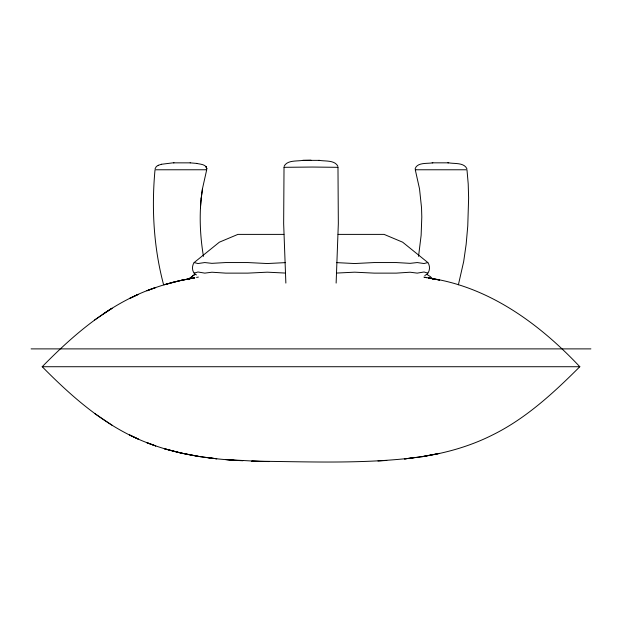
<?xml version="1.0" encoding="UTF-8"?>
<svg xmlns="http://www.w3.org/2000/svg" width="622" height="622" viewBox="0 0 622 622"><rect width="100%" height="100%" fill="white"/><g stroke="black" fill="none" stroke-linecap="round" stroke-linejoin="round"><path stroke-width="0.93" d="M424.81 275.523C429.856 273.548 430.782 266.543 427.843 262.554L402.652 242.191L384.085 234.385L338.096 234.385M336.129 283.088L338.337 223.687L337.979 167.326L312.508 167.046L284.021 167.318L283.655 223.687L285.863 283.088M200.432 207.717L201.201 198.301C199.265 217.646 200.261 237.223 203.456 256.381M202.477 188.855L201.201 198.317L202.438 188.831L206.706 169.767L155.018 169.783C151.441 208.16 153.657 247.455 163.609 284.775M415.123 168.787C417.261 162.117 427.275 163.858 432.834 162.816M418.544 256.373L421.133 235.31L421.802 217.016L421.529 207.701L419.523 188.855L415.278 169.775L466.982 169.783L468.211 183.887L468.623 197.983L467.767 225.98L466.15 244.306L463.685 261.489L458.391 284.798M196.428 274.924C191.864 272.856 191.483 266.2 194.15 262.554L219.348 242.191L237.915 234.385L283.912 234.385M155.065 168.811L156.347 166.494L158.291 165.312M284.083 166.331C287.24 159.893 296.748 161.448 302.72 160.367L319.28 160.367C325.244 161.448 334.753 159.893 337.917 166.331M188.964 279.387L193.38 275.383L190.2 277.917M188.738 279.659L190.246 277.871L189.01 279.34M242.953 460.747C210.368 459.238 177.472 454.674 146.955 442.685C106.02 427.065 72.572 397.458 42.21 366.723C74.57 333.687 111.066 302.331 155.679 287.535L146.955 290.762C162.334 284.697 178.397 280.436 194.709 277.832L181.849 280.258L194.709 277.793M428.511 277.98C488.418 286.361 539.313 323.712 579.805 366.723C553.603 392.902 525.847 418.59 492.297 435.081C467.62 447.49 440.57 454.565 413.226 457.846C359.648 464.16 305.503 461.571 251.685 461.166L269.093 461.563L260.385 461.501M94.591 320.003L112.053 308.232L103.322 313.822M194.15 273.128L197.975 271.985L204.77 273.128L211.892 272.218L225.716 273.128L247.781 273.128L267.328 272.179L285.412 273.066M427.843 262.554L424.025 263.541L417.23 262.554L410.108 263.347L396.276 262.554L374.219 262.554L354.672 263.534L336.588 262.624M161.355 164.294L172.869 162.847L190.262 162.855M158.221 165.335L161.417 164.27M337.933 167.341L337.404 167.38M206.706 169.79L206.216 169.829M196.552 277.435L198.387 277.085M422.027 456.719L439.63 453.376L422.027 456.641L404.417 458.935L413.226 457.846M377.958 461.003L386.783 460.459M432.173 162.832L448.687 162.832C454.449 163.959 464.02 162.326 466.928 168.811M173.499 162.824L173.973 162.816M303.132 160.359L311 160.196M31.1 348.888L590.9 348.888M42.179 366.723L579.828 366.723M447.863 162.816L448.687 162.832M318.868 160.359L319.28 160.367M336.588 273.066L354.672 272.179L374.219 273.128L396.276 273.128L410.108 272.218L417.23 273.128L424.025 271.985L427.843 273.128M260.385 461.477L225.491 459.526L234.222 460.327M285.412 262.624L267.328 263.534L247.781 262.554L225.716 262.554L211.892 263.347L204.77 262.554L197.975 263.541L194.15 262.554M284.588 167.38L284.075 167.341M415.776 169.829L415.302 169.79M196.544 163.407C199.872 164.239 206.411 164.185 206.831 168.772L205.96 166.463L206.831 168.803M190.138 162.847L196.762 163.423M208.036 457.675L216.759 458.772L199.304 456.54L181.849 453.189L199.304 456.54M428.511 278.011L439.63 280.079L423.885 277.085M426.886 274.395L430.323 276.588L433.044 279.364M112.053 425.215L94.591 413.443M195.168 274.372L193.318 275.422L195.168 274.372M138.232 294.377L129.508 298.521L138.232 294.416M173.126 282.256L164.402 284.713L181.849 280.203L173.126 282.256M426.661 277.645L424.81 277.311L426.661 277.669M181.849 453.244L164.402 448.75L181.849 453.244M155.679 445.912L146.955 442.724L155.679 445.912M138.232 439.031L129.508 434.949L138.232 439.031"/></g></svg>
